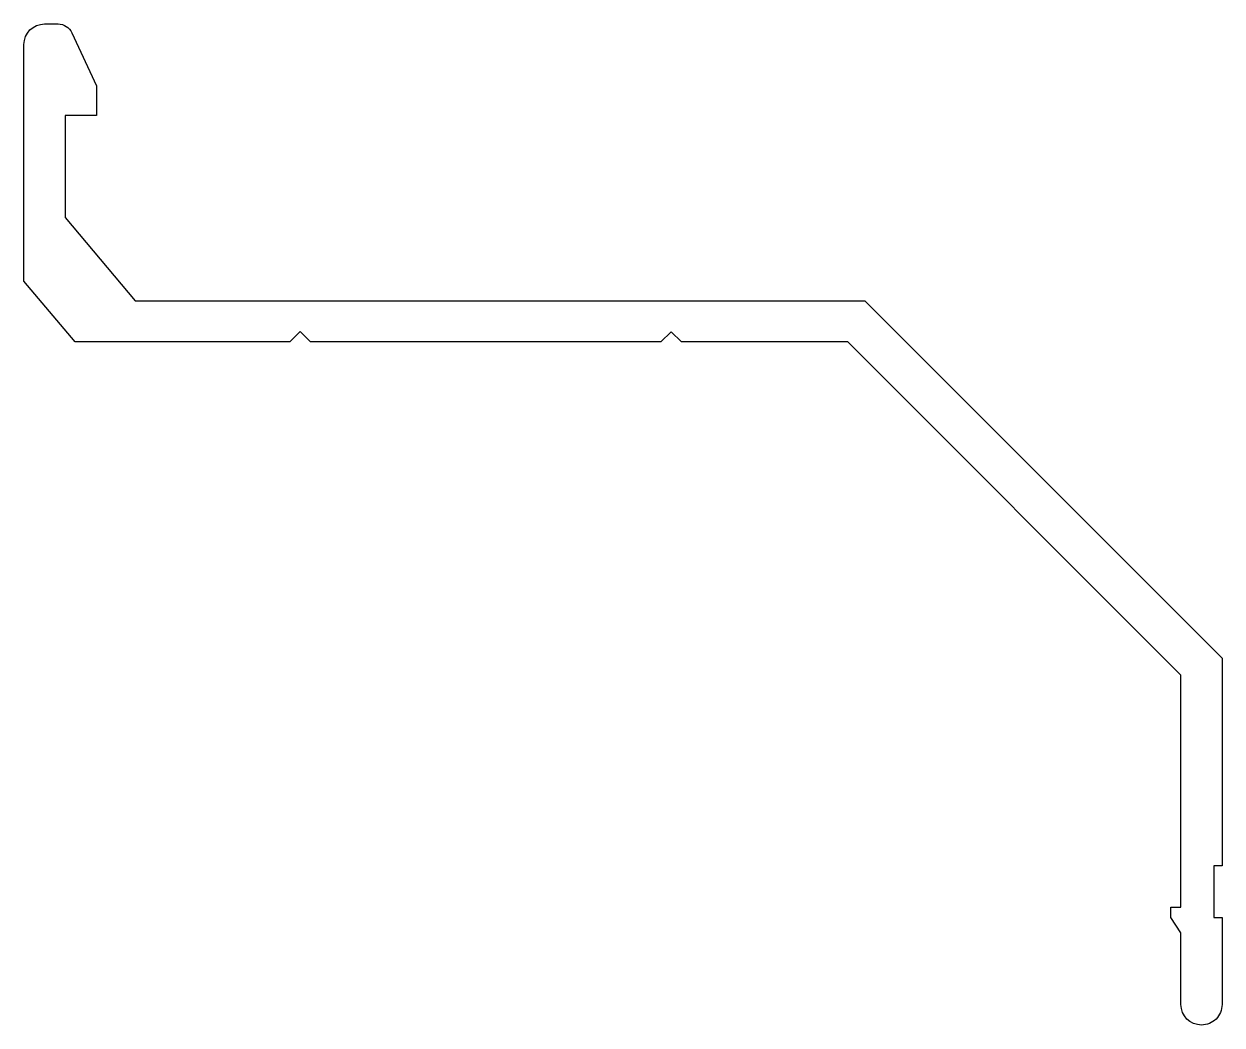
# Model space of a CAD drawing. Extents: x 1153 to 1211.3, y 31.8 to 80.5.
import ezdxf

# ---------------------------------------------------------------- set-up
doc = ezdxf.new("R2010")
doc.units = 0
doc.header["$LTSCALE"] = 15
doc.layers.get('0').update_dxf_attribs({"linetype": 'CONTINUOUS'})

msp = doc.modelspace()

# ---------------------------------------------------------------- linework, layer by layer
at = {"ltscale": 0.016557}
msp.add_lwpolyline([(1211.295, 39.576), (1210.893, 39.576), (1210.893, 37.077), (1211.294, 37.077), (1211.295, 32.843, -0.41423), (1210.295, 31.843), (1210.295, 31.843, -0.414196), (1209.295, 32.843), (1209.295, 36.326), (1208.798, 37.077), (1208.798, 37.577), (1209.292, 37.577), (1209.292, 48.862), (1193.091, 65.061), (1185.008, 65.056), (1184.508, 65.557), (1184.007, 65.057), (1166.964, 65.057), (1166.463, 65.558), (1165.962, 65.058), (1155.512, 65.058), (1153.027, 68.02), (1153.027, 79.518, -0.414213), (1154.027, 80.518), (1154.687, 80.518, -0.292331), (1155.358, 80.089), (1156.548, 77.516), (1156.548, 76.069), (1155.024, 76.069), (1155.024, 71.106), (1158.43, 67.059), (1193.921, 67.059), (1211.295, 49.687)], format="xyb", close=True, dxfattribs=at)

doc.saveas('drawing.dxf')
